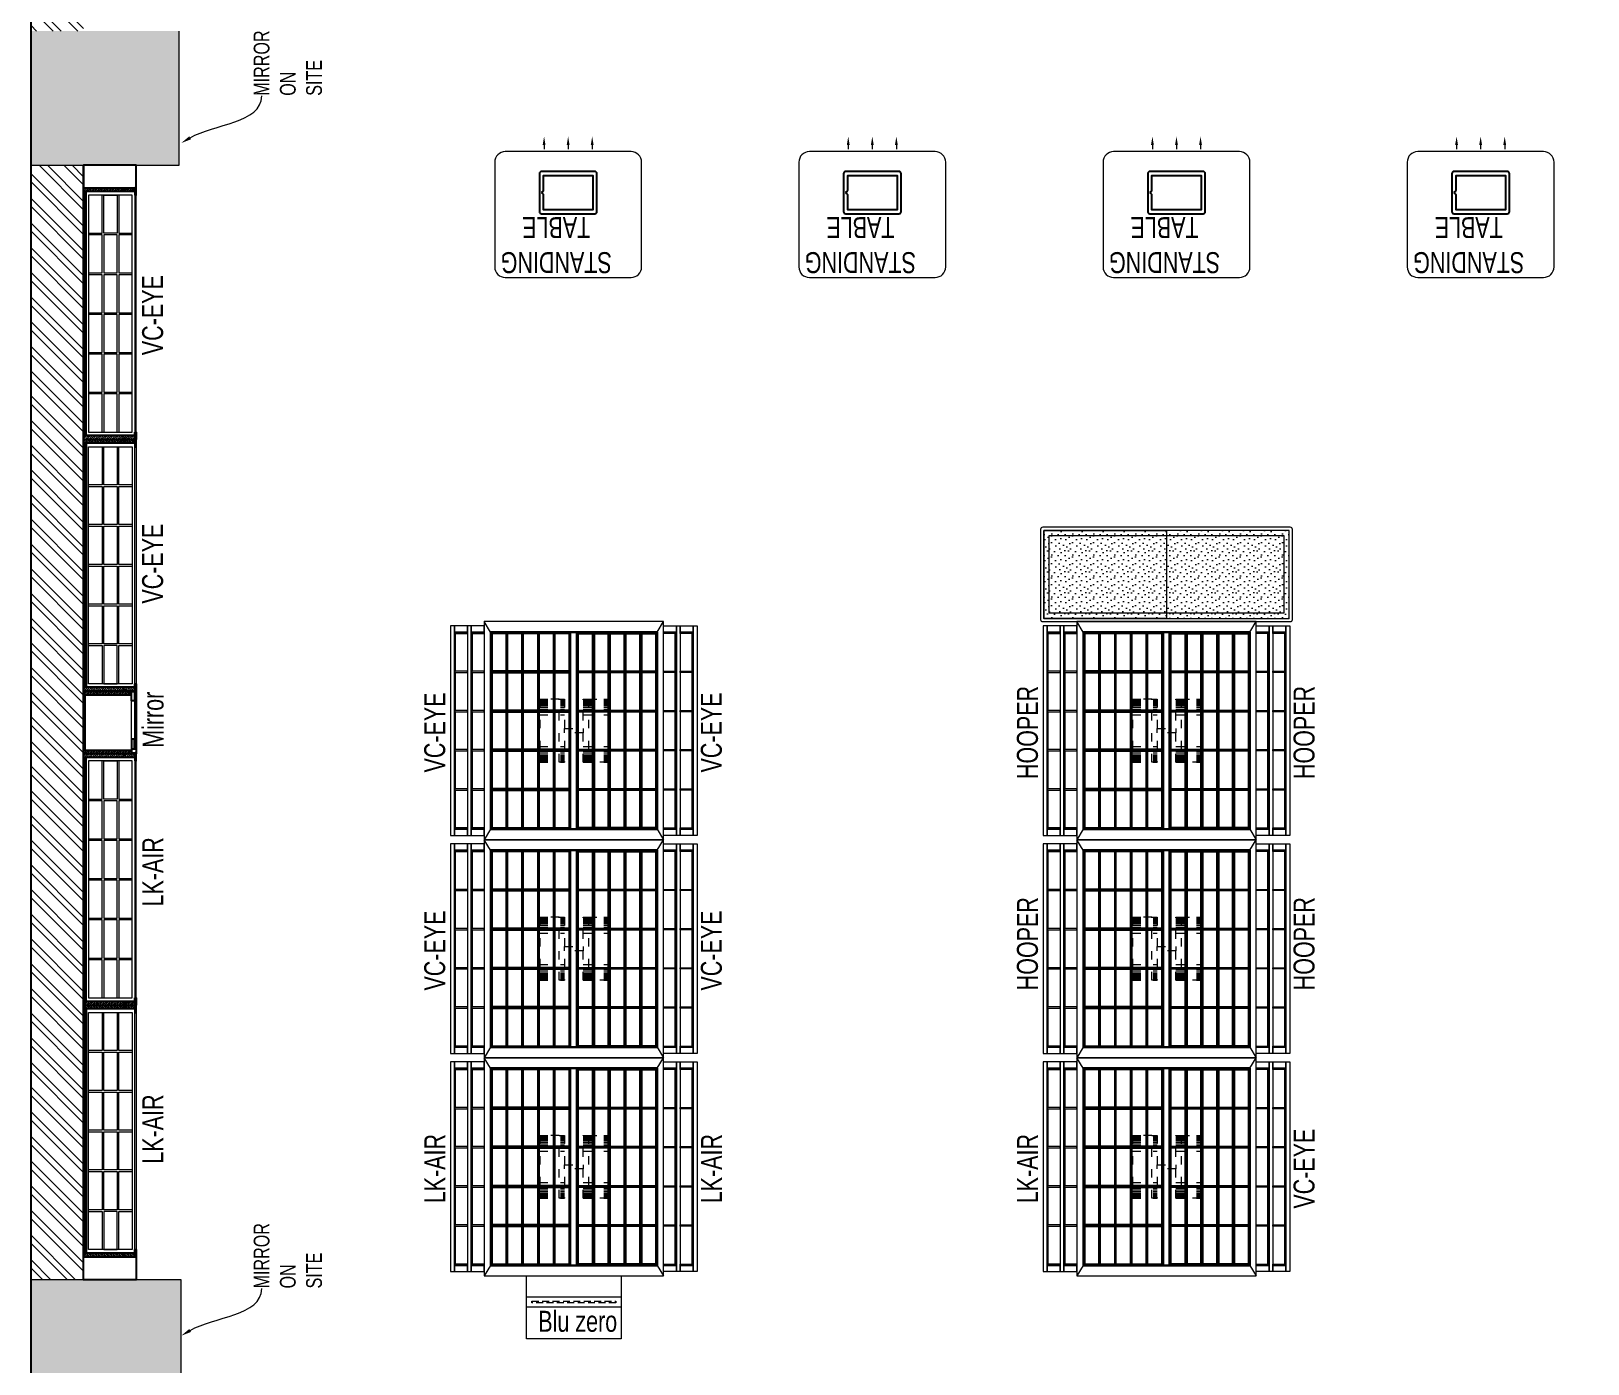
# Model space of a CAD drawing. Header units: feet. Extents: x 3387903 to 3402123, y -5461245 to -5443363.
# Drawn here: x 3387903 to 3395324, y -5455164 to -5448808 of the extents above; entities that cross this region are included whole.
import ezdxf
from ezdxf import colors
from ezdxf.entities.mleader import LeaderData, LeaderLine
from ezdxf.math import Vec2, Vec3

# ---------------------------------------------------------------- set-up
doc = ezdxf.new("R2010")
doc.units = ezdxf.units.FT
doc.header["$LTSCALE"] = 33
doc.header["$MEASUREMENT"] = 0
for name, pattern in [('ACAD_ISO03W100', [30, 12, -18]), ('D10_DASHED', [0.75, 0.5, -0.25]), ('HIDDEN2', [4.7625, 3.175, -1.5875])]:
    doc.linetypes.add(name, pattern=pattern)
doc.layers.add('A-WALL', color=1, linetype='Continuous')
for name, color, linetype, lineweight in [('Column', 243, 'Continuous', 9), ('column hatch', 5, 'Continuous', 0), ('LENS-DIM', 252, 'Continuous', 5), ('LENS-FURNITURE', 13, 'Continuous', 9), ('LENS-HATCH', 251, 'Continuous', 5), ('LENS-PARTITION', 21, 'Continuous', 25), ('LENS-TEXT', 31, 'Continuous', 5), ('LENS_DIMENSION', 193, 'Continuous', 0), ('LENS_TEXT', 31, 'Continuous', 5), ('LK-FF&E FLOOR', 1, 'Continuous', 9), ('LK-FF&E WALL', 1, 'Continuous', 9), ('LN-ELEVATION-1', 81, 'Continuous', 25), ('LN-ELEVATION-2', 103, 'Continuous', 20), ('LN-ELEVATION-3', 125, 'Continuous', 18), ('LN-ELEVATION-4', 145, 'Continuous', 13), ('LN-ELEVATION-5', 167, 'Continuous', 5), ('LN-HATCH', 251, 'Continuous', 0), ('PLANO-TXT', 252, 'Continuous', 5)]:
    doc.layers.add(name, color=color, linetype=linetype, lineweight=lineweight)
doc.styles.add('LK TXT', font='GILC____.TTF', dxfattribs={"height": 100})
doc.styles.get("Standard").update_dxf_attribs({"font": 'GILC____.TTF'})
pattern_1 = [(45, (7858054.0837, 3504049.203), (-4.4901280605, 4.4901280605), [])]

# ---------------------------------------------------------------- blocks, each defined once
blk = doc.blocks.new('A$Ce3c081f2')
at = {"layer": 'column hatch'}
h = blk.add_hatch(color=8, dxfattribs=at)
h.dxf.hatch_style = 1
h.paths.add_polyline_path([(-11400, 10100), (-11400, 10815), (-12085, 10815), (-12085, 10100)])
h.paths.add_polyline_path([(-5410, 0), (-5410, 150), (-5410, 600), (-6100, 600), (-6100, 0)])
h.paths.add_polyline_path([(-5445, 10110), (-5445, 10815), (-6085, 10815), (-6085, 10110)])
h.paths.add_polyline_path([(0, 10105), (0, 10815), (-715, 10815), (-715, 10105)])
h.paths.add_polyline_path([(0, 0), (0, 600), (-710, 600), (-710, 0)])
at = {"layer": 'LN-HATCH'}
h = blk.add_hatch(dxfattribs=at)
h.set_pattern_fill('ANSI32', color=256, scale=222)
h.set_pattern_definition([(45, (-2067896.71, 5460790.36), (-58.8666395, 58.8666395), []), (45, (-2067857.465, 5460790.36), (-58.8666395, 58.8666395), [])])
h.paths.add_polyline_path([(0, 600), (0, 10105), (-250, 10105), (-250, 600)])
h.paths.add_polyline_path([(-715, 10565), (-715, 10815), (-5445, 10815), (-5445, 10565)])
h.paths.add_polyline_path([(-6085, 10565), (-6085, 10815), (-11400, 10815), (-11400, 10565)])
h.paths.add_polyline_path([(-12085, 10565), (-12085, 10815), (-13682, 10815), (-13682, 10565), (-13575, 10565)])
at = {"layer": 'A-WALL'}
for p, q in [((-13682, 10815), (0, 10815)), ((-11400, 10565), (-6085, 10565))]:
    blk.add_line(p, q, dxfattribs=at)
at = {"layer": 'Column'}
for p, q in [((-11400, 10100), (-11400, 10815)), ((-6085, 10815), (-6085, 10110)), ((-12085, 10100), (-11400, 10100)), ((-6085, 10110), (-5445, 10110))]:
    blk.add_line(p, q, dxfattribs=at)
blk = doc.blocks.new('MIRROR')
at = {"layer": 'LN-HATCH', "ltscale": 0.5}
h = blk.add_hatch(dxfattribs=at)
h.set_pattern_fill('ANSI31', color=256, scale=2)
h.set_pattern_definition([(45, (4060433.7416, 1708720.787), (-4.4901280605, 4.4901280605), [])])
h.paths.add_polyline_path([(212.9, 101.3), (230.9, 101.3), (230.9, -127.7), (212.9, -127.7)])
h.paths.add_polyline_path([(230.9, 95.3), (494.9, 95.3), (494.9, 101.3), (230.9, 101.3)])
h.paths.add_polyline_path([(512.9, 101.3), (494.9, 101.3), (494.9, -127.7), (512.9, -127.7)])
at = {"layer": 'Defpoints'}
blk.add_lwpolyline([(512.9, 101.3), (212.9, 101.3), (212.9, -148.7), (512.9, -148.7)], close=True, dxfattribs=at)
at = {"layer": 'LN-ELEVATION-1'}
for points in [[(212.9, 101.3), (230.9, 101.3), (230.9, -127.7), (212.9, -127.7)], [(230.9, 95.3), (494.9, 95.3), (494.9, 101.3), (230.9, 101.3)], [(512.9, 101.3), (494.9, 101.3), (494.9, -127.7), (512.9, -127.7)], [(259.9, -141.7), (259.9, -127.7), (214.9, -127.7), (214.9, -148.7), (223.9, -148.7), (223.9, -147.2), (216.4, -147.2), (216.4, -141.7)], [(442.9, -141.7), (442.9, -127.7), (487.9, -127.7), (487.9, -148.7), (478.9, -148.7), (478.9, -147.2), (486.4, -147.2), (486.4, -141.7)], [(504.9, -148.7), (504.9, -147.2), (509.4, -147.2), (509.4, -129.2), (487.9, -129.2), (487.9, -127.7), (510.9, -127.7), (510.9, -148.7)]]:
    blk.add_lwpolyline(points, close=True, dxfattribs=at)
at = {"layer": 'LN-ELEVATION-2', "color": 4, "lineweight": 0}
blk.add_lwpolyline([(216.4, -141.7), (486.4, -141.7), (486.4, -147.2), (216.4, -147.2)], close=True, dxfattribs=at)
at = {"layer": 'LN-ELEVATION-2'}
blk.add_lwpolyline([(259.9, -141.7), (442.9, -141.7), (442.9, -127.7), (259.9, -127.7)], close=True, dxfattribs=at)
at = {"layer": 'LN-ELEVATION-4', "ltscale": 0.5}
blk.add_line((478.9, -148.7), (223.9, -148.7), dxfattribs=at)
blk = doc.blocks.new('VC HD 1200')
at = {"layer": 'LN-HATCH', "ltscale": 0.5}
h = blk.add_hatch(dxfattribs=at)
h.set_pattern_fill('ANSI31', color=256, scale=2)
h.set_pattern_definition([(45, (3760859.753, 1795248.936), (-4.490128061, 4.490128061), [])])
h.paths.add_polyline_path([(-1200, 250), (-1200, 60), (-1194, 60), (-1194, 50), (-1200, 50), (-1200, 6), (-1182, 6), (-1182, 250)])
h = blk.add_hatch(dxfattribs=at)
h.set_pattern_fill('ANSI31', color=256, scale=2)
h.set_pattern_definition(pattern_1)
h.paths.add_polyline_path([(0, 250), (0, 60), (-6, 60), (-6, 50), (0, 50), (0, 6), (-18, 6), (-18, 250)])
h = blk.add_hatch(dxfattribs=at)
h.set_pattern_fill('ANSI31', color=256, scale=2)
h.set_pattern_definition([(45, (7858047.0837, 3504049.203), (-4.4901280605, 4.4901280605), [])])
h.paths.add_polyline_path([(-1165, 6), (-1165, 0), (-1200, 0), (-1200, 6)])
h = blk.add_hatch(dxfattribs=at)
h.set_pattern_fill('ANSI31', color=256, scale=2)
h.set_pattern_definition(pattern_1)
h.paths.add_polyline_path([(-28, 6), (-28, 0), (0, 0), (0, 6)])
at = {"layer": 'LN-ELEVATION-1', "ltscale": 0.5}
for points in [[(-1200, 250), (-1200, 60), (-1194, 60), (-1194, 50), (-1200, 50), (-1200, 6), (-1182, 6), (-1182, 250)], [(-18, 238), (-1182, 238), (-1182, 244), (-18, 244)], [(0, 250), (0, 60), (-6, 60), (-6, 50), (0, 50), (0, 6), (-18, 6), (-18, 250)], [(-1165, 6), (-1165, 0), (-1200, 0), (-1200, 6)], [(-35, 6), (-35, 0), (0, 0), (0, 6)]]:
    blk.add_lwpolyline(points, close=True, dxfattribs=at)
at = {"layer": 'LN-ELEVATION-3', "ltscale": 0.5}
for p, q in [((-1182, 250), (-18, 250)), ((-1165, 6), (-35, 6)), ((-35, 0), (-1165, 0))]:
    blk.add_line(p, q, dxfattribs=at)
for points in [[(-1165, 226), (-35, 226), (-35, 18), (-1165, 18)], [(-1165, 226), (-983.3, 226), (-983.3, 162), (-1165, 162)], [(-975.3, 226), (-793.7, 226), (-793.7, 162), (-975.3, 162)], [(-785.7, 226), (-604, 226), (-604, 162), (-785.7, 162)], [(-596, 226), (-414.3, 226), (-414.3, 162), (-596, 162)], [(-406.3, 226), (-224.7, 226), (-224.7, 162), (-406.3, 162)], [(-216.7, 226), (-35, 226), (-35, 162), (-216.7, 162)], [(-1165, 90), (-983.3, 90), (-983.3, 154), (-1165, 154)], [(-975.3, 154), (-793.7, 154), (-793.7, 90), (-975.3, 90)], [(-785.7, 154), (-604, 154), (-604, 90), (-785.7, 90)], [(-596, 154), (-414.3, 154), (-414.3, 90), (-596, 90)], [(-406.3, 154), (-224.7, 154), (-224.7, 90), (-406.3, 90)], [(-216.7, 154), (-35, 154), (-35, 90), (-216.7, 90)], [(-1165, 82), (-983.3, 82), (-983.3, 18), (-1165, 18)], [(-975.3, 82), (-793.7, 82), (-793.7, 18), (-975.3, 18)], [(-785.7, 82), (-604, 82), (-604, 18), (-785.7, 18)], [(-596, 82), (-414.3, 82), (-414.3, 18), (-596, 18)], [(-406.3, 82), (-224.7, 82), (-224.7, 18), (-406.3, 18)], [(-216.7, 82), (-35, 82), (-35, 18), (-216.7, 18)]]:
    blk.add_lwpolyline(points, close=True, dxfattribs=at)
blk = doc.blocks.new('ffgd')
at = {"layer": 'LN-ELEVATION-4', "linetype": 'ACAD_ISO03W100', "ltscale": 0.1}
blk.add_lwpolyline([(0, 47.3), (0, -41.5), (-20, -41.5), (-20, 47.3)], close=True, dxfattribs=at)
at = {"layer": 'LN-ELEVATION-5', "linetype": 'ACAD_ISO03W100', "ltscale": 0.1}
for p, q in [((-159.9, 165.7), (-159.9, 47.3)), ((-159.7, 165.7), (-159.7, 47.3)), ((-159.4, 165.7), (-159.4, 47.3)), ((-159, 165.7), (-159, 47.3)), ((-158.5, 165.7), (-158.5, 47.3)), ((-157.9, 165.7), (-157.9, 47.3)), ((-157.1, 165.7), (-157.1, 47.3)), ((-156.1, 165.7), (-156.1, 47.3)), ((-154.1, 165.7), (-154.1, 47.3)), ((-151.1, 165.7), (-151.1, 47.3)), ((-146.1, 165.7), (-146.1, 47.3)), ((-141.1, 165.7), (-141.1, 47.3)), ((-135.1, 165.7), (-135.1, 47.3)), ((-128.1, 165.7), (-128.1, 47.3)), ((-120.1, 165.7), (-120.1, 47.3)), ((-111.1, 165.7), (-111.1, 47.3)), ((-102.1, 165.7), (-102.1, 47.3)), ((-85, 165.7), (-85, 47.3)), ((65, 165.7), (65, 47.3)), ((82.1, 165.7), (82.1, 47.3)), ((91.1, 165.7), (91.1, 47.3)), ((100.1, 165.7), (100.1, 47.3)), ((108.1, 165.7), (108.1, 47.3)), ((115.1, 165.7), (115.1, 47.3)), ((121.1, 165.7), (121.1, 47.3)), ((126.1, 165.7), (126.1, 47.3)), ((131.1, 165.7), (131.1, 47.3)), ((134.1, 165.7), (134.1, 47.3)), ((136.1, 165.7), (136.1, 47.3)), ((137.1, 165.7), (137.1, 47.3)), ((137.9, 165.7), (137.9, 47.3)), ((138.5, 165.7), (138.5, 47.3)), ((139, 165.7), (139, 47.3)), ((139.4, 165.7), (139.4, 47.3)), ((139.7, 165.7), (139.7, 47.3)), ((139.9, 165.7), (139.9, 47.3)), ((-159.9, -41.5), (-159.9, -159.9)), ((-159.7, -41.5), (-159.7, -159.9)), ((-159.4, -41.5), (-159.4, -159.9)), ((-159, -41.5), (-159, -159.9)), ((-158.5, -41.5), (-158.5, -159.9)), ((-157.9, -41.5), (-157.9, -159.9)), ((-157.1, -41.5), (-157.1, -159.9)), ((-156.1, -41.5), (-156.1, -159.9)), ((-154.1, -41.5), (-154.1, -159.9)), ((-151.1, -41.5), (-151.1, -159.9)), ((-146.1, -41.5), (-146.1, -159.9)), ((-141.1, -41.5), (-141.1, -159.9)), ((-135.1, -41.5), (-135.1, -159.9)), ((-128.1, -41.5), (-128.1, -159.9)), ((-120.1, -41.5), (-120.1, -159.9)), ((-111.1, -41.5), (-111.1, -159.9)), ((-102.1, -41.5), (-102.1, -159.9)), ((-85, -41.5), (-85, -159.9)), ((65, -41.5), (65, -159.9)), ((82.1, -41.5), (82.1, -159.9)), ((91.1, -41.5), (91.1, -159.9)), ((100.1, -41.5), (100.1, -159.9)), ((108.1, -41.5), (108.1, -159.9)), ((115.1, -41.5), (115.1, -159.9)), ((121.1, -41.5), (121.1, -159.9)), ((126.1, -41.5), (126.1, -159.9)), ((131.1, -41.5), (131.1, -159.9)), ((134.1, -41.5), (134.1, -159.9)), ((136.1, -41.5), (136.1, -159.9)), ((137.1, -41.5), (137.1, -159.9)), ((137.9, -41.5), (137.9, -159.9)), ((138.5, -41.5), (138.5, -159.9)), ((139, -41.5), (139, -159.9)), ((139.4, -41.5), (139.4, -159.9)), ((139.7, -41.5), (139.7, -159.9)), ((139.9, -41.5), (139.9, -159.9))]:
    blk.add_line(p, q, dxfattribs=at)
for points in [[(140, 73), (140, 165.7), (-160, 165.7), (-160, 73)], [(140, -67.1), (140, -159.9), (-160, -159.9), (-160, -67.1)]]:
    blk.add_lwpolyline(points, dxfattribs=at)
for points in [[(140, 73), (140, 47.3), (-160, 47.3), (-160, 73)], [(140, -41.5), (140, -67.1), (-160, -67.1), (-160, -41.5)]]:
    blk.add_lwpolyline(points, close=True, dxfattribs=at)
blk = doc.blocks.new('EURO 1040 x 1175')
at = {"layer": 'LN-ELEVATION-1'}
for points in [[(-470, -327.4), (470, -327.4), (470, 467.6), (-470, 467.6)], [(-470, 85.1), (470, 85.1), (470, 467.6), (-470, 467.6)], [(-283.2, 85.1), (-277.2, 85.1), (-277.2, 467.6), (-283.2, 467.6)], [(-96.4, 85.1), (-90.4, 85.1), (-90.4, 467.6), (-96.4, 467.6)], [(90.4, 85.1), (96.4, 85.1), (96.4, 467.6), (90.4, 467.6)], [(277.2, 85.1), (283.2, 85.1), (283.2, 467.6), (277.2, 467.6)], [(-470, 386.6), (-283.2, 386.6), (-283.2, 392.6), (-470, 392.6)], [(-277.2, 386.6), (-96.4, 386.6), (-96.4, 392.6), (-277.2, 392.6)], [(-90.4, 386.6), (90.4, 386.6), (90.4, 392.6), (-90.4, 392.6)], [(96.4, 386.6), (277.2, 386.6), (277.2, 392.6), (96.4, 392.6)], [(283.2, 386.6), (470, 386.6), (470, 392.6), (283.2, 392.6)], [(-470, 311.2), (-283.2, 311.2), (-283.2, 317.2), (-470, 317.2)], [(-277.2, 311.2), (-96.4, 311.2), (-96.4, 317.2), (-277.2, 317.2)], [(-90.4, 311.2), (90.4, 311.2), (90.4, 317.2), (-90.4, 317.2)], [(96.4, 311.2), (277.2, 311.2), (277.2, 317.2), (96.4, 317.2)], [(283.2, 311.2), (470, 311.2), (470, 317.2), (283.2, 317.2)], [(-470, 235.8), (-283.2, 235.8), (-283.2, 241.8), (-470, 241.8)], [(-277.2, 235.8), (-96.4, 235.8), (-96.4, 241.8), (-277.2, 241.8)], [(-90.4, 235.8), (90.4, 235.8), (90.4, 241.8), (-90.4, 241.8)], [(96.4, 235.8), (277.2, 235.8), (277.2, 241.8), (96.4, 241.8)], [(283.2, 235.8), (470, 235.8), (470, 241.8), (283.2, 241.8)], [(-470, 160.4), (-283.2, 160.4), (-283.2, 166.4), (-470, 166.4)], [(-277.2, 160.4), (-96.4, 160.4), (-96.4, 166.4), (-277.2, 166.4)], [(-90.4, 160.4), (90.4, 160.4), (90.4, 166.4), (-90.4, 166.4)], [(96.4, 160.4), (277.2, 160.4), (277.2, 166.4), (96.4, 166.4)], [(283.2, 160.4), (470, 160.4), (470, 166.4), (283.2, 166.4)], [(-470, 85.1), (470, 85.1), (470, 55.1), (-470, 55.1)], [(-470, 55.1), (470, 55.1), (470, -327.4), (-470, -327.4)], [(-283.2, 55.1), (-277.2, 55.1), (-277.2, -327.4), (-283.2, -327.4)], [(-96.4, 55.1), (-90.4, 55.1), (-90.4, -327.4), (-96.4, -327.4)], [(90.4, 55.1), (96.4, 55.1), (96.4, -327.4), (90.4, -327.4)], [(277.2, 55.1), (283.2, 55.1), (283.2, -327.4), (277.2, -327.4)], [(-470, -20.3), (-283.2, -20.3), (-283.2, -26.3), (-470, -26.3)], [(-277.2, -20.3), (-96.4, -20.3), (-96.4, -26.3), (-277.2, -26.3)], [(-90.4, -20.3), (90.4, -20.3), (90.4, -26.3), (-90.4, -26.3)], [(96.4, -20.3), (277.2, -20.3), (277.2, -26.3), (96.4, -26.3)], [(283.2, -20.3), (470, -20.3), (470, -26.3), (283.2, -26.3)], [(-470, -95.7), (-283.2, -95.7), (-283.2, -101.7), (-470, -101.7)], [(-277.2, -95.7), (-96.4, -95.7), (-96.4, -101.7), (-277.2, -101.7)], [(-90.4, -95.7), (90.4, -95.7), (90.4, -101.7), (-90.4, -101.7)], [(96.4, -95.7), (277.2, -95.7), (277.2, -101.7), (96.4, -101.7)], [(283.2, -95.7), (470, -95.7), (470, -101.7), (283.2, -101.7)], [(-470, -171.1), (-283.2, -171.1), (-283.2, -177.1), (-470, -177.1)], [(-277.2, -171.1), (-96.4, -171.1), (-96.4, -177.1), (-277.2, -177.1)], [(-90.4, -171.1), (90.4, -171.1), (90.4, -177.1), (-90.4, -177.1)], [(96.4, -171.1), (277.2, -171.1), (277.2, -177.1), (96.4, -177.1)], [(283.2, -171.1), (470, -171.1), (470, -177.1), (283.2, -177.1)], [(-470, -246.4), (-283.2, -246.4), (-283.2, -252.4), (-470, -252.4)], [(-277.2, -246.4), (-96.4, -246.4), (-96.4, -252.4), (-277.2, -252.4)], [(-90.4, -246.4), (90.4, -246.4), (90.4, -252.4), (-90.4, -252.4)], [(96.4, -246.4), (277.2, -246.4), (277.2, -252.4), (96.4, -252.4)], [(283.2, -246.4), (470, -246.4), (470, -252.4), (283.2, -252.4)]]:
    blk.add_lwpolyline(points, close=True, dxfattribs=at)
for points in [[(-283.2, 461.6), (-464, 461.6), (-464, 317.2)], [(-96.4, 461.6), (-277.2, 461.6)], [(90.4, 461.6), (-90.4, 461.6)], [(277.2, 461.6), (96.4, 461.6)], [(464, 317.2), (464, 461.6), (283.2, 461.6)], [(-464, 311.2), (-464, 241.8)], [(464, 241.8), (464, 311.2)], [(-464, 235.8), (-464, 166.4)], [(464, 166.4), (464, 235.8)], [(-464, 160.4), (-464, 91.1), (-283.2, 91.1)], [(283.2, 91.1), (464, 91.1), (464, 160.4)], [(-277.2, 91.1), (-96.4, 91.1)], [(-90.4, 91.1), (90.4, 91.1)], [(96.4, 91.1), (277.2, 91.1)], [(-464, -20.3), (-464, 49.1), (-283.2, 49.1)], [(-277.2, 49.1), (-96.4, 49.1)], [(-90.4, 49.1), (90.4, 49.1)], [(96.4, 49.1), (277.2, 49.1)], [(283.2, 49.1), (464, 49.1), (464, -20.3)], [(-464, -95.7), (-464, -26.3)], [(464, -26.3), (464, -95.7)], [(-464, -171.1), (-464, -101.7)], [(464, -101.7), (464, -171.1)], [(-283.2, -321.4), (-464, -321.4), (-464, -177.1)], [(464, -177.1), (464, -321.4), (283.2, -321.4)], [(-96.4, -321.4), (-277.2, -321.4)], [(90.4, -321.4), (-90.4, -321.4)], [(277.2, -321.4), (96.4, -321.4)]]:
    blk.add_lwpolyline(points, dxfattribs=at)
at = {"layer": 'LN-ELEVATION-2'}
blk.add_lwpolyline([(-520, -357.4), (520, -357.4), (520, 497.6), (-520, 497.6)], close=True, dxfattribs=at)
for points in [[(-470, 467.6), (-520, 497.6)], [(470, 467.6), (520, 497.6)], [(-470, -327.4), (-520, -357.4)], [(470, -327.4), (520, -357.4)]]:
    blk.add_lwpolyline(points, dxfattribs=at)
at = {"layer": 'LN-ELEVATION-3'}
for points in [[(-500, 559.6), (500, 559.6), (500, 577.6), (-500, 577.6)], [(-500, 497.6), (-470, 497.6), (-470, 559.6), (-500, 559.6)], [(470, 497.6), (500, 497.6), (500, 559.6), (470, 559.6)], [(-500, -357.4), (-470, -357.4), (-470, -419.4), (-500, -419.4)], [(470, -357.4), (500, -357.4), (500, -419.4), (470, -419.4)], [(-500, -419.4), (500, -419.4), (500, -437.4), (-500, -437.4)]]:
    blk.add_lwpolyline(points, close=True, dxfattribs=at)
at = {"layer": 'LN-ELEVATION-4'}
for points in [[(-500, 639.6), (500, 639.6), (500, 657.6), (-500, 657.6)], [(-500, 577.6), (-470, 577.6), (-470, 639.6), (-500, 639.6)], [(470, 577.6), (500, 577.6), (500, 639.6), (470, 639.6)], [(-470, 497.6), (-464, 497.6), (-464, 559.6), (-470, 559.6)], [(-464, 553.6), (-283.2, 553.6), (-283.2, 559.6), (-464, 559.6)], [(-283.2, 497.6), (-277.2, 497.6), (-277.2, 559.6), (-283.2, 559.6)], [(-277.2, 553.6), (-96.4, 553.6), (-96.4, 559.6), (-277.2, 559.6)], [(-96.4, 497.6), (-90.4, 497.6), (-90.4, 559.6), (-96.4, 559.6)], [(-90.4, 553.6), (90.4, 553.6), (90.4, 559.6), (-90.4, 559.6)], [(90.4, 497.6), (96.4, 497.6), (96.4, 559.6), (90.4, 559.6)], [(96.4, 553.6), (277.2, 553.6), (277.2, 559.6), (96.4, 559.6)], [(277.2, 497.6), (283.2, 497.6), (283.2, 559.6), (277.2, 559.6)], [(283.2, 553.6), (464, 553.6), (464, 559.6), (283.2, 559.6)], [(464, 497.6), (470, 497.6), (470, 559.6), (464, 559.6)], [(-470, -357.4), (-464, -357.4), (-464, -419.4), (-470, -419.4)], [(-283.2, -357.4), (-277.2, -357.4), (-277.2, -419.4), (-283.2, -419.4)], [(-96.4, -357.4), (-90.4, -357.4), (-90.4, -419.4), (-96.4, -419.4)], [(90.4, -357.4), (96.4, -357.4), (96.4, -419.4), (90.4, -419.4)], [(277.2, -357.4), (283.2, -357.4), (283.2, -419.4), (277.2, -419.4)], [(464, -357.4), (470, -357.4), (470, -419.4), (464, -419.4)], [(-500, -437.4), (-470, -437.4), (-470, -499.4), (-500, -499.4)], [(-464, -413.4), (-283.2, -413.4), (-283.2, -419.4), (-464, -419.4)], [(-277.2, -413.4), (-96.4, -413.4), (-96.4, -419.4), (-277.2, -419.4)], [(-90.4, -413.4), (90.4, -413.4), (90.4, -419.4), (-90.4, -419.4)], [(96.4, -413.4), (277.2, -413.4), (277.2, -419.4), (96.4, -419.4)], [(283.2, -413.4), (464, -413.4), (464, -419.4), (283.2, -419.4)], [(470, -437.4), (500, -437.4), (500, -499.4), (470, -499.4)], [(-500, -499.4), (500, -499.4), (500, -517.4), (-500, -517.4)]]:
    blk.add_lwpolyline(points, close=True, dxfattribs=at)
at = {"layer": 'LN-ELEVATION-5'}
for points in [[(-470, 577.6), (-464, 577.6), (-464, 639.6), (-470, 639.6)], [(-464, 633.6), (-283.2, 633.6), (-283.2, 639.6), (-464, 639.6)], [(-283.2, 577.6), (-277.2, 577.6), (-277.2, 639.6), (-283.2, 639.6)], [(-277.2, 633.6), (-96.4, 633.6), (-96.4, 639.6), (-277.2, 639.6)], [(-96.4, 577.6), (-90.4, 577.6), (-90.4, 639.6), (-96.4, 639.6)], [(-90.4, 633.6), (90.4, 633.6), (90.4, 639.6), (-90.4, 639.6)], [(90.4, 577.6), (96.4, 577.6), (96.4, 639.6), (90.4, 639.6)], [(96.4, 633.6), (277.2, 633.6), (277.2, 639.6), (96.4, 639.6)], [(277.2, 577.6), (283.2, 577.6), (283.2, 639.6), (277.2, 639.6)], [(283.2, 633.6), (464, 633.6), (464, 639.6), (283.2, 639.6)], [(464, 577.6), (470, 577.6), (470, 639.6), (464, 639.6)], [(-470, -437.4), (-464, -437.4), (-464, -499.4), (-470, -499.4)], [(-283.2, -437.4), (-277.2, -437.4), (-277.2, -499.4), (-283.2, -499.4)], [(-96.4, -437.4), (-90.4, -437.4), (-90.4, -499.4), (-96.4, -499.4)], [(90.4, -437.4), (96.4, -437.4), (96.4, -499.4), (90.4, -499.4)], [(277.2, -437.4), (283.2, -437.4), (283.2, -499.4), (277.2, -499.4)], [(464, -437.4), (470, -437.4), (470, -499.4), (464, -499.4)], [(-464, -493.4), (-283.2, -493.4), (-283.2, -499.4), (-464, -499.4)], [(-277.2, -493.4), (-96.4, -493.4), (-96.4, -499.4), (-277.2, -499.4)], [(-90.4, -493.4), (90.4, -493.4), (90.4, -499.4), (-90.4, -499.4)], [(96.4, -493.4), (277.2, -493.4), (277.2, -499.4), (96.4, -499.4)], [(283.2, -493.4), (464, -493.4), (464, -499.4), (283.2, -499.4)]]:
    blk.add_lwpolyline(points, close=True, dxfattribs=at)
at = {"layer": 'LENS-DIM'}
blk.add_blockref('ffgd', (10, 67.1), dxfattribs=at)
blk = doc.blocks.new('BLUE ZERO')
at = {"layer": 'LENS-FURNITURE', "ltscale": 0.5}
for points in [[(86206.7, 120883.4), (86206.7, 120433.4), (85906.7, 120433.4), (85906.7, 120883.4)], [(86106.7, 120883.4), (86106.7, 120433.4), (86056.7, 120433.4), (86056.7, 120883.4)]]:
    blk.add_lwpolyline(points, close=True, dxfattribs=at)
at = {"layer": 'LENS-FURNITURE', "linetype": 'D10_DASHED', "ltscale": 2}
blk.add_lwpolyline([(86085.7, 120858.4), (86085.7, 120458.4), (86077.7, 120458.4), (86077.7, 120858.4)], close=True, dxfattribs=at)
blk = doc.blocks.new('Standing Table 700X600')
at = {"layer": 'LN-ELEVATION-1', "linetype": 'ByBlock', "lineweight": -2}
for p, q in [((-114.7, -32.3), (-114.7, -12)), ((0, -32.3), (0, -12)), ((114.7, -32.3), (114.7, -12))]:
    blk.add_line(p, q, dxfattribs=at)
at = {"layer": 'LN-ELEVATION-1'}
for points in [[(-127.2, 94.5), (126.8, 94.5, 0.414214), (136.8, 104.5), (136.8, 286.5, 0.414214), (126.8, 296.5), (-127.2, 296.5, 0.414214), (-137.2, 286.5), (-137.2, 104.5, 0.414214)], [(117.2, 186), (117.2, 113.5), (-117.8, 113.5), (-117.8, 277.5), (117.2, 277.5), (117.2, 205, 0.327538), (118.6, 203.1, -0.733799), (118.6, 187.9, 0.327538)]]:
    blk.add_lwpolyline(points, format="xyb", close=True, dxfattribs=at)
at = {"layer": 'LN-ELEVATION-1', "linetype": 'ByBlock', "lineweight": -2}
for points in [[(-108.1, -32.3), (-121.4, -32.3), (-114.7, -72.3)], [(6.7, -32.3), (-6.7, -32.3), (0, -72.3)], [(121.4, -32.3), (108.1, -32.3), (114.7, -72.3)]]:
    blk.add_solid(points, dxfattribs=at)
at = {"layer": 'LN-ELEVATION-2'}
blk.add_lwpolyline([(-300, 0), (300, 0, 0.414214), (350, 50), (350, 550, 0.414214), (300, 600), (-300, 600, 0.414214), (-350, 550), (-350, 50, 0.414214)], format="xyb", close=True, dxfattribs=at)
at = {"layer": 'LENS-TEXT', "color": 7, "linetype": 'Continuous', "ltscale": 3, "insert": (56.8, 445.9), "char_height": 100, "width": 783.964, "attachment_point": 5, "style": 'LK TXT'}
blk.add_mtext('STANDING TABLE', dxfattribs=at)
blk = doc.blocks.new('2 seater bench')
at = {"layer": 'LENS-HATCH', "lineweight": 0}
h = blk.add_hatch(dxfattribs=at)
h.set_pattern_fill('STIP1', color=177, scale=100, angle=270, pattern_type=2)
h.set_pattern_definition([(270, (6617251.08, -170421.61), (100, -2e-13), [0, -100]), (270, (6617235.08, -170433.61), (100, -2e-13), [0, -100]), (270, (6617211.08, -170428.61), (100, -2e-13), [0, -100]), (270, (6617188.08, -170463.61), (100, -2e-13), [0, -100]), (270, (6617224.08, -170460.61), (100, -2e-13), [0, -100]), (270, (6617248.08, -170487.61), (100, -2e-13), [0, -100]), (270, (6617255.08, -170452.61), (100, -2e-13), [0, -100]), (270, (6617214.08, -170494.61), (100, -2e-13), [0, -100]), (270, (6617182.08, -170489.61), (100, -2e-13), [0, -100]), (270, (6617167.08, -170415.61), (100, -2e-13), [0, -100]), (270, (6617187.08, -170433.61), (100, -2e-13), [0, -100]), (270, (6617168.08, -170447.61), (100, -2e-13), [0, -100]), (270, (6617232.08, -170508.61), (100, -2e-13), [0, -100]), (270, (6617207.08, -170476.61), (100, -2e-13), [0, -100]), (270, (6617240.08, -170468.61), (100, -2e-13), [0, -100]), (270, (6617231.08, -170485.61), (100, -2e-13), [0, -100]), (270, (6617204.08, -170449.61), (100, -2e-13), [0, -100]), (270, (6617258.08, -170477.61), (100, -2e-13), [0, -100]), (270, (6617199.08, -170508.61), (100, -2e-13), [0, -100]), (270, (6617169.08, -170505.61), (100, -2e-13), [0, -100])])
h.paths.add_polyline_path([(585, 210), (0, 210), (0, -210), (585, -210)])
h.paths.add_polyline_path([(0, 245), (0, -210)])
h.paths.add_polyline_path([(-585, 210), (0, 210), (0, -210), (-585, -210)])
at = {"layer": 'LN-ELEVATION-2', "ltscale": 0.5}
for points in [[(-585, 210), (0, 210), (0, -210), (-585, -210)], [(585, 210), (0, 210), (0, -210), (585, -210)]]:
    blk.add_lwpolyline(points, close=True, dxfattribs=at)
at = {"layer": 'LN-ELEVATION-5', "ltscale": 0.5}
blk.add_lwpolyline([(590, 225), (-590, 225, 0.414214), (-600, 215), (-600, -215, 0.414214), (-590, -225), (590, -225, 0.414214), (600, -215), (600, 215, 0.414214)], format="xyb", close=True, dxfattribs=at)
blk.add_lwpolyline([(585, 210), (-585, 210), (-585, -210), (585, -210)], close=True, dxfattribs=at)
at = {"layer": 'LN-ELEVATION-5', "linetype": 'HIDDEN2', "ltscale": 11}
blk.add_lwpolyline([(-560, 185), (560, 185), (560, -185), (-560, -185)], close=True, dxfattribs=at)

msp = doc.modelspace()

# ---------------------------------------------------------------- linework, layer by layer
at = {"layer": 'LENS-PARTITION'}
for points in [[(3388403.1, -5449555.5), (3388403.1, -5449448), (3388153.1, -5449448), (3388153.1, -5449555.5)], [(3388403.1, -5454653.7), (3388403.1, -5454763), (3388153.1, -5454763), (3388153.1, -5454653.7)]]:
    msp.add_lwpolyline(points, close=True, dxfattribs=at)

# ---------------------------------------------------------------- block references
at = {"layer": 'LENS_DIMENSION', "rotation": 90}
msp.add_blockref('A$Ce3c081f2', (3398718.1, -5443363), dxfattribs=at)
at = {"layer": 'LK-FF&E FLOOR'}
for name, p, rotation in [('Standing Table 700X600', (3390463.1, -5449383), 180), ('Standing Table 700X600', (3391913.1, -5449383), 180), ('Standing Table 700X600', (3393363.1, -5449383), 180), ('Standing Table 700X600', (3394813.1, -5449383), 180), ('EURO 1040 x 1175', (3390560.2, -5452144.5), 90), ('EURO 1040 x 1175', (3393385.7, -5452144.5), 90), ('EURO 1040 x 1175', (3390560.2, -5453184.5), 90), ('EURO 1040 x 1175', (3393385.7, -5453184.5), 90), ('EURO 1040 x 1175', (3390560.2, -5454224.5), 90), ('EURO 1040 x 1175', (3393385.7, -5454224.5), 90), ('BLUE ZERO', (3511148.5, -5540951.2), 90)]:
    msp.add_blockref(name, p, dxfattribs=dict(at, rotation=rotation))
msp.add_blockref('2 seater bench', (3393315.6, -5451399.5), dxfattribs=at)
at = {"layer": 'LK-FF&E WALL', "xscale": -1, "rotation": 90}
for name, p in [('VC HD 1200', (3388403.1, -5450755.5)), ('MIRROR', (3388254.4, -5451742.5)), ('VC HD 1200', (3388403.1, -5453453.7))]:
    msp.add_blockref(name, p, dxfattribs=at)
at = {"layer": 'LK-FF&E WALL', "rotation": 90}
for p in [(3388403.1, -5450755.5), (3388403.1, -5453453.7)]:
    msp.add_blockref('VC HD 1200', p, dxfattribs=at)

# ---------------------------------------------------------------- texts
at = {"layer": 'LENS_TEXT', "linetype": 'Continuous', "ltscale": 3, "insert": (3388484.9, -5452092.6), "char_height": 100, "width": 324.474, "attachment_point": 5, "rotation": 90, "style": 'LK TXT'}
msp.add_mtext('{\\C7;Mirror}', dxfattribs=at)
at = {"layer": 'PLANO-TXT', "linetype": 'Continuous', "ltscale": 3, "char_height": 100, "attachment_point": 5, "rotation": 90, "style": 'LK TXT'}
for s, insert, width in [('VC-EYE', (3388482.9, -5450163), 272.148), ('VC-EYE', (3388482.9, -5451347.9), 272.148), ('HOOPER', (3392653.2, -5452153.2), 311.974), ('HOOPER', (3393971.9, -5452153.2), 149.547), ('VC-EYE', (3389827.8, -5452153.2), 311.974), ('VC-EYE', (3391146.4, -5452153.2), 149.547), ('LK-AIR', (3388482.9, -5452817.8), 272.148), ('HOOPER', (3392653.2, -5453160.5), 311.974), ('HOOPER', (3393971.9, -5453160.5), 149.547), ('VC-EYE', (3389827.8, -5453193.2), 311.974), ('VC-EYE', (3391146.4, -5453193.2), 149.547), ('LK-AIR', (3388482.9, -5454044.5), 272.148), ('LK-AIR', (3389827.8, -5454233.2), 311.974), ('LK-AIR', (3391146.4, -5454233.2), 149.547), ('LK-AIR', (3392653.2, -5454233.2), 311.974), ('VC-EYE', (3393971.9, -5454233.2), 149.547)]:
    msp.add_mtext(s, dxfattribs=dict(at, insert=insert, width=width))
at = {"layer": 'PLANO-TXT', "linetype": 'Continuous', "ltscale": 3, "insert": (3390508.8, -5454962), "char_height": 100, "width": 510.552, "attachment_point": 5, "style": 'LK TXT'}
msp.add_mtext('\\pt800;Blu zero', dxfattribs=at)

# ---------------------------------------------------------------- leaders
at = {"layer": 'LENS_TEXT', "color": 1, "linetype": 'Continuous', "ltscale": 3}
ml = msp.add_multileader_mtext('Standard', dxfattribs=at)
ml.set_content('\\pxql,t3;{\\C256;MIRROR ON SITE}', color=1)
ml.set_leader_properties(color=256, linetype='ByLayer', lineweight=-1)
ml.build(insert=Vec2(0, 0))
ml.multileader.update_dxf_attribs({"leader_type": 2, "dogleg_length": 0.36, "arrow_head_size": 50})
ctx = ml.context
ctx.base_point, ctx.char_height, ctx.arrow_head_size, ctx.landing_gap_size, ctx.plane_origin, ctx.plane_x_axis, ctx.plane_y_axis = Vec3(3389002.1, -5449116.8), 75, 50, 0.09, Vec3(3386859, -5450723.3), Vec3(0, 1), Vec3(-1, 0)
notes = []
notes.append((ctx, [(0, (1, 1, 0), (3389002.1, -5449117.2), (0, 1), 0.36, [(1, [(3388618.1, -5449342.3)], 0, [])])]))
ctx.mtext.insert, ctx.mtext.text_direction, ctx.mtext.rotation, ctx.mtext.width, ctx.mtext.flow_direction = Vec3(3388964.1, -5449116.7), Vec3(0, 1), 1.570796, 289.544, 5
ml = msp.add_multileader_mtext('Standard', dxfattribs=at)
ml.set_content('\\pxql,t3;{\\C256;MIRROR ON SITE}', color=1)
ml.set_leader_properties(color=256, linetype='ByLayer', lineweight=-1)
ml.build(insert=Vec2(0, 0))
ml.multileader.update_dxf_attribs({"leader_type": 2, "dogleg_length": 0.36, "arrow_head_size": 50})
ctx = ml.context
ctx.base_point, ctx.char_height, ctx.arrow_head_size, ctx.landing_gap_size, ctx.plane_origin, ctx.plane_x_axis, ctx.plane_y_axis = Vec3(3389002.1, -5454804.8), 75, 50, 0.09, Vec3(3386859, -5456411.3), Vec3(0, 1), Vec3(-1, 0)
notes.append((ctx, [(0, (1, 1, 0), (3389002.1, -5454805.2), (0, 1), 0.36, [(1, [(3388618.1, -5455030.3)], 0, [])])]))
ctx.mtext.insert, ctx.mtext.text_direction, ctx.mtext.rotation, ctx.mtext.width, ctx.mtext.flow_direction = Vec3(3388964.1, -5454804.7), Vec3(0, 1), 1.570796, 289.544, 5
for ctx, leaders in notes:
    for number, flags, end, landing, length, lines in leaders:
        leader = LeaderData()
        leader.index, (leader.has_last_leader_line, leader.has_dogleg_vector, leader.attachment_direction) = number, flags
        leader.last_leader_point, leader.dogleg_vector, leader.dogleg_length = Vec3(end), Vec3(landing), length
        for number, points, colour, breaks in lines:
            line = LeaderLine()
            line.index, line.vertices, line.color, line.breaks = number, Vec3.list(points), colors.encode_raw_color(colour), breaks
            leader.lines.append(line)
        ctx.leaders.append(leader)

doc.saveas('drawing.dxf')
